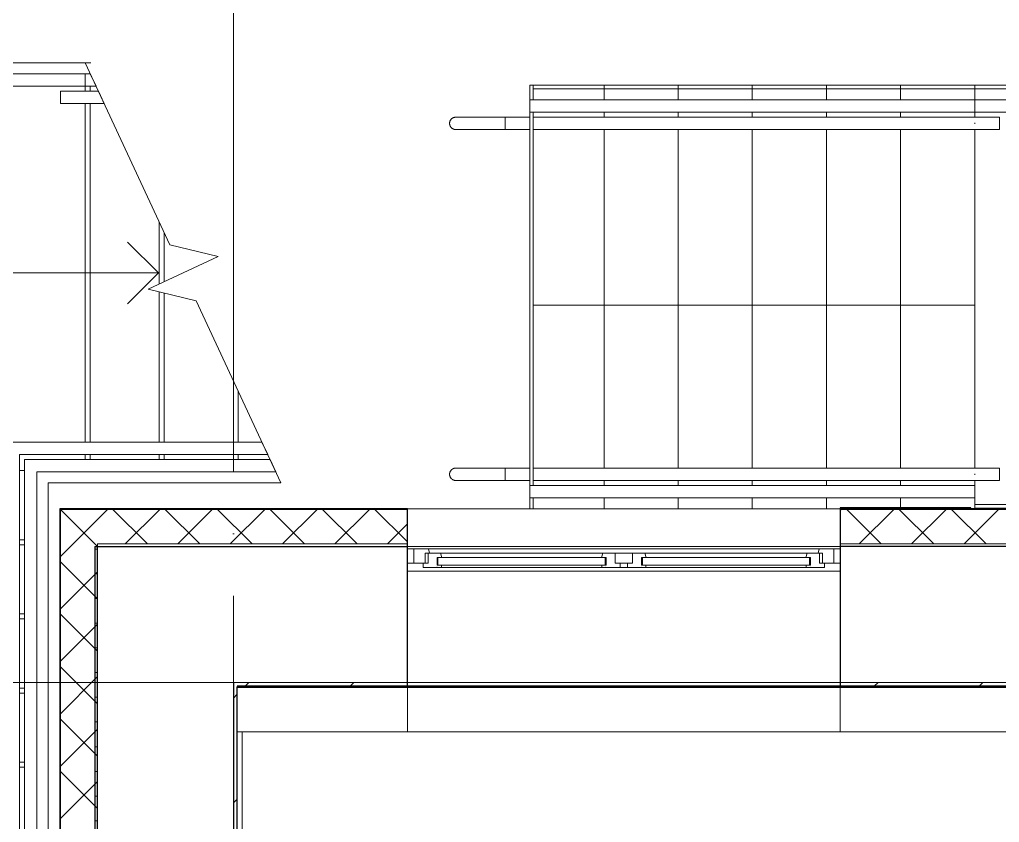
# Model space of a CAD drawing. Header units: millimetres. Extents: x -21010 to 105841, y -18351 to 135084.
# Drawn here: x -6603 to -2638, y 42908 to 46157 of the extents above; entities that cross this region are included whole.
import ezdxf

# ---------------------------------------------------------------- set-up
doc = ezdxf.new("R2010")
doc.units = ezdxf.units.MM
doc.linetypes.add('ADSK_Линия сетки', pattern=[2500, 2000, -250, 0, -250])
for name, color, linetype, lineweight in [('_ Окна', 7, 'Continuous', 9), ('Лестницы', 7, 'Continuous', 9), ('Ограждение', 7, 'Continuous', 9), ('Окна', 7, 'Continuous', 9), ('Оси', 7, 'Continuous', 9), ('Стены внутренние', 7, 'Continuous', 18), ('Стены наружные', 7, 'Continuous', 18), ('Стены штриховка', 7, 'Continuous', 13), ('Стрелки вверх', 7, 'Continuous', 13), ('Узлы', 7, 'Continuous', 18)]:
    doc.layers.add(name, color=color, linetype=linetype, lineweight=lineweight)

# ---------------------------------------------------------------- blocks, each defined once
blk = doc.blocks.new('1 этаж 21082025')
at = {"layer": '_ Окна'}
for p, q in [((730, 540), (705, 540)), ((730, 482), (730, 540)), ((2455, 540), (2430, 540)), ((2430, 540), (2430, 482)), ((705, 482), (730, 482)), ((828, 506), (825, 506)), ((825, 506), (825, 474)), ((1505, 506), (828, 506)), ((828, 506), (828, 474)), ((828, 474), (828, 506)), ((1505, 474), (1505, 506)), ((1505, 506), (1505, 474)), ((1508, 506), (1505, 506)), ((1508, 474), (1508, 506)), ((1655, 506), (1652, 506)), ((1652, 506), (1652, 474)), ((2332, 506), (1655, 506)), ((1655, 506), (1655, 474)), ((1655, 474), (1655, 506)), ((2332, 474), (2332, 506)), ((2332, 506), (2332, 474)), ((2335, 506), (2332, 506)), ((2335, 474), (2335, 506)), ((2430, 482), (2455, 482)), ((825, 474), (828, 474)), ((828, 474), (1505, 474)), ((1505, 474), (1508, 474)), ((1652, 474), (1655, 474)), ((1655, 474), (2332, 474)), ((2332, 474), (2335, 474))]:
    blk.add_line(p, q, dxfattribs=at)
at = {"layer": '_ Окна', "lineweight": 18}
for p, q in [((789.4, 540), (730, 540)), ((730, 540), (730, 482)), ((776, 482), (776, 523)), ((776, 523), (788, 523)), ((788, 523), (788, 482)), ((838.4, 523), (788, 523)), ((794, 523), (789.4, 540)), ((843, 506), (838.4, 523)), ((1494.6, 523), (1490, 506)), ((1545, 523), (1494.6, 523)), ((1545, 482), (1545, 523)), ((1615, 523), (1615, 482)), ((1665.4, 523), (1615, 523)), ((1670, 506), (1665.4, 523)), ((2321.6, 523), (2317, 506)), ((2372, 523), (2321.6, 523)), ((2370.6, 540), (2366, 523)), ((2430, 540), (2370.6, 540)), ((2372, 482), (2372, 523)), ((2372, 523), (2384, 523)), ((2384, 523), (2384, 482)), ((2430, 482), (2430, 540)), ((730, 482), (768, 482)), ((788, 482), (768, 482)), ((768, 482), (768, 465)), ((825, 474), (825, 506)), ((825, 506), (843, 506)), ((1490, 506), (1508, 506)), ((1508, 506), (1508, 474)), ((1565, 482), (1545, 482)), ((1565, 465), (1565, 482)), ((1615, 482), (1595, 482)), ((1595, 482), (1595, 465)), ((1652, 474), (1652, 506)), ((1652, 506), (1670, 506)), ((2317, 506), (2335, 506)), ((2335, 506), (2335, 474)), ((2392, 482), (2372, 482)), ((2392, 465), (2392, 482)), ((2392, 482), (2430, 482)), ((768, 465), (824, 465)), ((824, 465), (825, 466)), ((843, 474), (825, 474)), ((825, 466), (826, 465)), ((826, 465), (840.6, 465)), ((840.6, 465), (843, 474)), ((1508, 474), (1490, 474)), ((1490, 474), (1492.4, 465)), ((1492.4, 465), (1507, 465)), ((1507, 465), (1508, 466)), ((1508, 466), (1509, 465)), ((1509, 465), (1565, 465)), ((1595, 465), (1651, 465)), ((1651, 465), (1652, 466)), ((1670, 474), (1652, 474)), ((1652, 466), (1653, 465)), ((1653, 465), (1667.6, 465)), ((1667.6, 465), (1670, 474)), ((2335, 474), (2317, 474)), ((2317, 474), (2319.4, 465)), ((2319.4, 465), (2334, 465)), ((2334, 465), (2335, 466)), ((2335, 466), (2336, 465)), ((2336, 465), (2392, 465))]:
    blk.add_line(p, q, dxfattribs=at)
at = {"layer": 'Лестницы'}
for p, q in [((-577.4, 2507), (-2450, 2507)), ((-256.5, 1770.3), (-600, 2507)), ((-600, 2412), (-600, 2392)), ((-580, 2412), (-580, 2392)), ((1213, 2402), (1500, 2402)), ((1500, 2402), (1800, 2402)), ((1500, 2402), (1500, 2357)), ((1500, 2402), (1500, 2357)), ((1800, 2402), (2100, 2402)), ((1800, 2402), (1800, 2357)), ((1800, 2402), (1800, 2357)), ((2100, 2402), (2400, 2402)), ((2100, 2402), (2100, 2357)), ((2100, 2402), (2100, 2357)), ((2400, 2402), (2700, 2402)), ((2400, 2402), (2400, 2357)), ((2400, 2402), (2400, 2357)), ((2700, 2402), (3000, 2402)), ((2700, 2402), (2700, 2357)), ((2700, 2402), (2700, 2357)), ((5340, 2402), (3000, 2402)), ((3000, 2402), (3000, 2357)), ((3000, 2402), (3000, 2357)), ((-600, 2342), (-600, 972)), ((-580, 2342), (-580, 972)), ((1500, 2307), (1500, 2287)), ((1500, 2307), (1500, 2287)), ((1800, 2307), (1800, 2287)), ((1800, 2307), (1800, 2287)), ((2100, 2307), (2100, 2287)), ((2100, 2307), (2100, 2287)), ((2400, 2307), (2400, 2287)), ((2400, 2307), (2400, 2287)), ((2700, 2307), (2700, 2287)), ((2700, 2307), (2700, 2287)), ((3000, 2307), (3000, 2287)), ((3000, 2307), (3000, 2287)), ((1500, 2237), (1500, 867)), ((1500, 2237), (1500, 867)), ((1800, 2237), (1800, 867)), ((1800, 2237), (1800, 867)), ((2100, 2237), (2100, 867)), ((2100, 2237), (2100, 867)), ((2400, 2237), (2400, 867)), ((2400, 2237), (2400, 867)), ((2700, 2237), (2700, 867)), ((2700, 2237), (2700, 867)), ((3000, 2237), (3000, 867)), ((3000, 2237), (3000, 867)), ((-300, 1863.6), (-300, 1612.1)), ((-280, 1820.8), (-280, 1621.4)), ((-62, 1723), (-256.5, 1770.3)), ((-345.2, 1591), (-62, 1723)), ((-150.8, 1543.7), (-345.2, 1591)), ((-300, 1580), (-300, 972)), ((-280, 1575.1), (-280, 972)), ((192.7, 807), (-150.8, 1543.7)), ((0, 1220.3), (0, 972)), ((20, 1177.4), (20, 972)), ((-600, 922), (-600, 902)), ((-580, 922), (-580, 902)), ((-300, 922), (-300, 902)), ((-280, 922), (-280, 902)), ((0, 922), (0, 902)), ((20, 922), (20, 902)), ((-865, 857), (-845, 857)), ((-750, 807), (-577.4, 807)), ((-750, -3943), (-750, 807)), ((-577.4, 807), (192.7, 807)), ((1500, 817), (1500, 797)), ((1500, 817), (1500, 797)), ((1800, 817), (1800, 797)), ((1800, 817), (1800, 797)), ((2100, 817), (2100, 797)), ((2100, 817), (2100, 797)), ((2400, 817), (2400, 797)), ((2400, 817), (2400, 797)), ((2700, 817), (2700, 797)), ((2700, 817), (2700, 797)), ((3000, 817), (3000, 797)), ((3000, 817), (3000, 797)), ((1500, 747), (1500, 702)), ((1500, 747), (1500, 702)), ((1800, 747), (1800, 702)), ((1800, 747), (1800, 702)), ((2100, 747), (2100, 702)), ((2100, 747), (2100, 702)), ((2400, 747), (2400, 702)), ((2400, 747), (2400, 702)), ((2700, 747), (2700, 707)), ((2700, 747), (2700, 707)), ((3000, 747), (3000, 719.5)), ((3000, 747), (3000, 719.5)), ((3000, 704.5), (3000, 702)), ((3000, 704.5), (3000, 702)), ((-865, 577), (-845, 577)), ((-865, 557), (-845, 557)), ((-865, 277), (-845, 277)), ((-865, 257), (-845, 257)), ((-865, -23), (-845, -23)), ((-865, -43), (-845, -43)), ((-865, -323), (-845, -323)), ((-865, -343), (-845, -343))]:
    blk.add_line(p, q, dxfattribs=at)
at = {"layer": 'Ограждение'}
for p, q in [((-600, 2462), (-2405.4, 2462)), ((-600, 2412), (-600, 2462)), ((-579, 2462), (-600, 2462)), ((-555.7, 2412), (-579, 2462)), ((-555.7, 2412), (-579, 2462)), ((-600, 2412), (-2355.4, 2412)), ((-700, 2392), (-700, 2342)), ((-700, 2392), (-600, 2392)), ((-555.7, 2412), (-600, 2412)), ((-600, 2392), (-546.4, 2392)), ((-523.1, 2342), (-546.4, 2392)), ((-700, 2342), (-600, 2342)), ((-600, 2342), (-523.1, 2342)), ((1200, 2307), (1200, 2357)), ((3000, 2357), (1200, 2357)), ((3000, 2357), (3000, 2307)), ((5295, 2357), (3000, 2357)), ((3000, 2307), (1200, 2307)), ((3000, 2334.3), (3000, 2329.7)), ((3000, 2307), (5245, 2307)), ((875, 2263), (875.1, 2264)), ((875, 2262), (875, 2263)), ((875, 2261.7), (875, 2262)), ((875, 2260.7), (875, 2261.7)), ((875.1, 2259.7), (875, 2260.7)), ((875.1, 2264), (875.2, 2265)), ((875.2, 2265), (875.3, 2266)), ((875.3, 2266), (875.5, 2267)), ((875.5, 2267), (875.7, 2267.9)), ((875.7, 2267.9), (876, 2268.9)), ((876, 2268.9), (876.3, 2269.9)), ((876.3, 2269.9), (876.6, 2270.8)), ((876.6, 2270.8), (877, 2271.7)), ((877, 2271.7), (877.4, 2272.6)), ((877.4, 2272.6), (877.8, 2273.5)), ((877.8, 2273.5), (878.3, 2274.4)), ((878.3, 2274.4), (878.8, 2275.3)), ((878.8, 2275.3), (879.4, 2276.1)), ((879.4, 2276.1), (879.9, 2276.9)), ((879.9, 2276.9), (880.6, 2277.7)), ((880.6, 2277.7), (881.2, 2278.5)), ((881.2, 2278.5), (881.9, 2279.2)), ((881.9, 2279.2), (882.6, 2279.9)), ((882.6, 2279.9), (883.3, 2280.6)), ((883.3, 2280.6), (884.1, 2281.3)), ((884.1, 2281.3), (884.9, 2281.9)), ((884.9, 2281.9), (885.7, 2282.5)), ((885.7, 2282.5), (886.5, 2283)), ((886.5, 2283), (887.3, 2283.6)), ((887.3, 2283.6), (888.2, 2284)), ((888.2, 2284), (889.1, 2284.5)), ((889.1, 2284.5), (890, 2284.9)), ((890, 2284.9), (890.9, 2285.3)), ((890.9, 2285.3), (891.9, 2285.6)), ((891.9, 2285.6), (892.8, 2286)), ((892.8, 2286), (893.8, 2286.2)), ((893.8, 2286.2), (894.8, 2286.4)), ((894.8, 2286.4), (895.8, 2286.6)), ((895.8, 2286.6), (896.7, 2286.8)), ((896.7, 2286.8), (897.7, 2286.9)), ((897.7, 2286.9), (898.7, 2287)), ((898.7, 2287), (899.7, 2287)), ((899.7, 2287), (900, 2287)), ((900.3, 2287), (900, 2287)), ((900, 2287), (900, 2287)), ((900, 2287), (900.2, 2287)), ((900.2, 2287), (900.6, 2287)), ((900.8, 2287), (900.3, 2287)), ((900.6, 2287), (901.4, 2287)), ((901.7, 2287), (900.8, 2287)), ((901.4, 2287), (902.6, 2287)), ((902.9, 2287), (901.7, 2287)), ((902.6, 2287), (904, 2287)), ((904.4, 2287), (902.9, 2287)), ((904, 2287), (905.7, 2287)), ((906.3, 2287), (904.4, 2287)), ((905.7, 2287), (907.8, 2287)), ((908.4, 2287), (906.3, 2287)), ((907.8, 2287), (910.2, 2287)), ((910.8, 2287), (908.4, 2287)), ((910.2, 2287), (912.8, 2287)), ((913.6, 2287), (910.8, 2287)), ((912.8, 2287), (915.8, 2287)), ((916.6, 2287), (913.6, 2287)), ((915.8, 2287), (919, 2287)), ((920, 2287), (916.6, 2287)), ((919, 2287), (922.6, 2287)), ((923.6, 2287), (920, 2287)), ((922.6, 2287), (926.4, 2287)), ((927.5, 2287), (923.6, 2287)), ((926.4, 2287), (930.5, 2287)), ((931.7, 2287), (927.5, 2287)), ((930.5, 2287), (934.9, 2287)), ((936.2, 2287), (931.7, 2287)), ((934.9, 2287), (939.6, 2287)), ((940.9, 2287), (936.2, 2287)), ((939.6, 2287), (944.5, 2287)), ((945.9, 2287), (940.9, 2287)), ((944.5, 2287), (949.6, 2287)), ((951.1, 2287), (945.9, 2287)), ((949.6, 2287), (955, 2287)), ((956.5, 2287), (951.1, 2287)), ((955, 2287), (960.7, 2287)), ((962.2, 2287), (956.5, 2287)), ((960.7, 2287), (966.5, 2287)), ((968.1, 2287), (962.2, 2287)), ((966.5, 2287), (972.6, 2287)), ((974.2, 2287), (968.1, 2287)), ((972.6, 2287), (978.8, 2287)), ((980.6, 2287), (974.2, 2287)), ((978.8, 2287), (985.3, 2287)), ((987.1, 2287), (980.6, 2287)), ((985.3, 2287), (991.9, 2287)), ((993.8, 2287), (987.1, 2287)), ((991.9, 2287), (998.8, 2287)), ((1000.6, 2287), (993.8, 2287)), ((998.8, 2287), (1005.7, 2287)), ((1007.6, 2287), (1000.6, 2287)), ((1005.7, 2287), (1012.9, 2287)), ((1014.8, 2287), (1007.6, 2287)), ((1012.9, 2287), (1020.1, 2287)), ((1022.1, 2287), (1014.8, 2287)), ((1020.1, 2287), (1027.5, 2287)), ((1029.5, 2287), (1022.1, 2287)), ((1027.5, 2287), (1035, 2287)), ((1037.1, 2287), (1029.5, 2287)), ((1035, 2287), (1042.7, 2287)), ((1044.7, 2287), (1037.1, 2287)), ((1042.7, 2287), (1050.4, 2287)), ((1052.5, 2287), (1044.7, 2287)), ((1050.4, 2287), (1058.2, 2287)), ((1060.3, 2287), (1052.5, 2287)), ((1058.2, 2287), (1066, 2287)), ((1068.1, 2287), (1060.3, 2287)), ((1066, 2287), (1073.9, 2287)), ((1076.1, 2287), (1068.1, 2287)), ((1073.9, 2287), (1081.9, 2287)), ((1084, 2287), (1076.1, 2287)), ((1081.9, 2287), (1089.8, 2287)), ((1092, 2287), (1084, 2287)), ((1089.8, 2287), (1097.8, 2287)), ((1100, 2287), (1092, 2287)), ((1097.8, 2287), (1100, 2287)), ((1200, 2287), (1100, 2287)), ((1100, 2287), (1100, 2237)), ((1100, 2287), (1200, 2287)), ((1100, 2264.3), (1100, 2259.7)), ((1100, 2262), (1100, 2264.3)), ((1100, 2259.7), (1100, 2262)), ((3006.5, 2287), (1213, 2287)), ((1213, 2287), (3000, 2287)), ((3000, 2287), (3100, 2287)), ((3100, 2287), (3006.5, 2287)), ((3100, 2287), (3100, 2237)), ((3100, 2259.7), (3100, 2264.3)), ((3100, 2264.3), (3100, 2262)), ((3100, 2262), (3100, 2259.7)), ((875.2, 2258.7), (875.1, 2259.7)), ((875.4, 2257.8), (875.2, 2258.7)), ((875.6, 2256.8), (875.4, 2257.8)), ((875.8, 2255.8), (875.6, 2256.8)), ((876, 2254.8), (875.8, 2255.8)), ((876.4, 2253.9), (876, 2254.8)), ((876.7, 2252.9), (876.4, 2253.9)), ((877.1, 2252), (876.7, 2252.9)), ((877.5, 2251.1), (877.1, 2252)), ((878, 2250.2), (877.5, 2251.1)), ((878.4, 2249.3), (878, 2250.2)), ((879, 2248.5), (878.4, 2249.3)), ((879.5, 2247.7), (879, 2248.5)), ((880.1, 2246.9), (879.5, 2247.7)), ((880.7, 2246.1), (880.1, 2246.9)), ((881.4, 2245.3), (880.7, 2246.1)), ((882.1, 2244.6), (881.4, 2245.3)), ((882.8, 2243.9), (882.1, 2244.6)), ((883.5, 2243.2), (882.8, 2243.9)), ((884.3, 2242.6), (883.5, 2243.2)), ((885.1, 2241.9), (884.3, 2242.6)), ((885.9, 2241.4), (885.1, 2241.9)), ((886.7, 2240.8), (885.9, 2241.4)), ((887.6, 2240.3), (886.7, 2240.8)), ((888.5, 2239.8), (887.6, 2240.3)), ((889.4, 2239.4), (888.5, 2239.8)), ((890.3, 2239), (889.4, 2239.4)), ((891.2, 2238.6), (890.3, 2239)), ((892.1, 2238.3), (891.2, 2238.6)), ((893.1, 2238), (892.1, 2238.3)), ((894.1, 2237.7), (893.1, 2238)), ((895, 2237.5), (894.1, 2237.7)), ((896, 2237.3), (895, 2237.5)), ((897, 2237.2), (896, 2237.3)), ((898, 2237.1), (897, 2237.2)), ((899, 2237), (898, 2237.1)), ((900, 2237), (899, 2237)), ((900.3, 2237), (900, 2237)), ((900, 2237), (900, 2237)), ((900, 2237), (900.2, 2237)), ((900.2, 2237), (900.6, 2237)), ((900.8, 2237), (900.3, 2237)), ((900.6, 2237), (901.4, 2237)), ((901.7, 2237), (900.8, 2237)), ((901.4, 2237), (902.6, 2237)), ((902.9, 2237), (901.7, 2237)), ((902.6, 2237), (904, 2237)), ((904.4, 2237), (902.9, 2237)), ((904, 2237), (905.7, 2237)), ((906.3, 2237), (904.4, 2237)), ((905.7, 2237), (907.8, 2237)), ((908.4, 2237), (906.3, 2237)), ((907.8, 2237), (910.2, 2237)), ((910.8, 2237), (908.4, 2237)), ((910.2, 2237), (912.8, 2237)), ((913.6, 2237), (910.8, 2237)), ((912.8, 2237), (915.8, 2237)), ((916.6, 2237), (913.6, 2237)), ((915.8, 2237), (919, 2237)), ((920, 2237), (916.6, 2237)), ((919, 2237), (922.6, 2237)), ((923.6, 2237), (920, 2237)), ((922.6, 2237), (926.4, 2237)), ((927.5, 2237), (923.6, 2237)), ((926.4, 2237), (930.5, 2237)), ((931.7, 2237), (927.5, 2237)), ((930.5, 2237), (934.9, 2237)), ((936.2, 2237), (931.7, 2237)), ((934.9, 2237), (939.6, 2237)), ((940.9, 2237), (936.2, 2237)), ((939.6, 2237), (944.5, 2237)), ((945.9, 2237), (940.9, 2237)), ((944.5, 2237), (949.6, 2237)), ((951.1, 2237), (945.9, 2237)), ((949.6, 2237), (955, 2237)), ((956.5, 2237), (951.1, 2237)), ((955, 2237), (960.7, 2237)), ((962.2, 2237), (956.5, 2237)), ((960.7, 2237), (966.5, 2237)), ((968.1, 2237), (962.2, 2237)), ((966.5, 2237), (972.6, 2237)), ((974.2, 2237), (968.1, 2237)), ((972.6, 2237), (978.8, 2237)), ((980.6, 2237), (974.2, 2237)), ((978.8, 2237), (985.3, 2237)), ((987.1, 2237), (980.6, 2237)), ((985.3, 2237), (991.9, 2237)), ((993.8, 2237), (987.1, 2237)), ((991.9, 2237), (998.8, 2237)), ((1000.6, 2237), (993.8, 2237)), ((998.8, 2237), (1005.7, 2237)), ((1007.6, 2237), (1000.6, 2237)), ((1005.7, 2237), (1012.9, 2237)), ((1014.8, 2237), (1007.6, 2237)), ((1012.9, 2237), (1020.1, 2237)), ((1022.1, 2237), (1014.8, 2237)), ((1020.1, 2237), (1027.5, 2237)), ((1029.5, 2237), (1022.1, 2237)), ((1027.5, 2237), (1035, 2237)), ((1037.1, 2237), (1029.5, 2237)), ((1035, 2237), (1042.7, 2237)), ((1044.7, 2237), (1037.1, 2237)), ((1042.7, 2237), (1050.4, 2237)), ((1052.5, 2237), (1044.7, 2237)), ((1050.4, 2237), (1058.2, 2237)), ((1060.3, 2237), (1052.5, 2237)), ((1058.2, 2237), (1066, 2237)), ((1068.1, 2237), (1060.3, 2237)), ((1066, 2237), (1073.9, 2237)), ((1076.1, 2237), (1068.1, 2237)), ((1073.9, 2237), (1081.9, 2237)), ((1084, 2237), (1076.1, 2237)), ((1081.9, 2237), (1089.8, 2237)), ((1092, 2237), (1084, 2237)), ((1089.8, 2237), (1097.8, 2237)), ((1100, 2237), (1092, 2237)), ((1097.8, 2237), (1100, 2237)), ((1100, 2237), (1200, 2237)), ((1100, 2237), (1200, 2237)), ((1213, 2237), (3006.5, 2237)), ((1213, 2237), (3000, 2237)), ((3000, 2237), (3100, 2237)), ((3006.5, 2237), (3100, 2237)), ((-915, 972), (-764.6, 972)), ((-764.6, 972), (115.8, 972)), ((139.1, 922), (115.8, 972)), ((-865, 922), (-764.6, 922)), ((-865, 821.6), (-865, 922)), ((-764.6, 922), (139.1, 922)), ((-845, 902), (-545, 902)), ((-845, 557), (-845, 902)), ((-545, 902), (148.4, 902)), ((171.7, 852), (148.4, 902)), ((171.7, 852), (148.4, 902)), ((-795, 852), (-545, 852)), ((-795, 557), (-795, 852)), ((-545, 852), (171.7, 852)), ((875, 843), (875.1, 844)), ((875, 842), (875, 843)), ((875, 841.7), (875, 842)), ((875, 840.7), (875, 841.7)), ((875.1, 839.7), (875, 840.7)), ((875.1, 844), (875.2, 845)), ((875.2, 838.7), (875.1, 839.7)), ((875.2, 845), (875.3, 846)), ((875.4, 837.8), (875.2, 838.7)), ((875.3, 846), (875.5, 847)), ((875.6, 836.8), (875.4, 837.8)), ((875.5, 847), (875.7, 847.9)), ((875.8, 835.8), (875.6, 836.8)), ((875.7, 847.9), (876, 848.9)), ((876, 834.8), (875.8, 835.8)), ((876, 848.9), (876.3, 849.9)), ((876.4, 833.9), (876, 834.8)), ((876.3, 849.9), (876.6, 850.8)), ((876.7, 832.9), (876.4, 833.9)), ((876.6, 850.8), (877, 851.7)), ((877.1, 832), (876.7, 832.9)), ((877, 851.7), (877.4, 852.6)), ((877.4, 852.6), (877.8, 853.5)), ((877.8, 853.5), (878.3, 854.4)), ((878.3, 854.4), (878.8, 855.3)), ((878.8, 855.3), (879.4, 856.1)), ((879.4, 856.1), (879.9, 856.9)), ((879.9, 856.9), (880.6, 857.7)), ((880.6, 857.7), (881.2, 858.5)), ((881.2, 858.5), (881.9, 859.2)), ((881.9, 859.2), (882.6, 859.9)), ((882.6, 859.9), (883.3, 860.6)), ((883.3, 860.6), (884.1, 861.3)), ((884.1, 861.3), (884.9, 861.9)), ((884.9, 861.9), (885.7, 862.5)), ((885.7, 862.5), (886.5, 863)), ((886.5, 863), (887.3, 863.6)), ((887.3, 863.6), (888.2, 864)), ((888.2, 864), (889.1, 864.5)), ((889.1, 864.5), (890, 864.9)), ((890, 864.9), (890.9, 865.3)), ((890.9, 865.3), (891.9, 865.6)), ((891.9, 865.6), (892.8, 866)), ((892.8, 866), (893.8, 866.2)), ((893.8, 866.2), (894.8, 866.4)), ((894.8, 866.4), (895.8, 866.6)), ((895.8, 866.6), (896.7, 866.8)), ((896.7, 866.8), (897.7, 866.9)), ((897.7, 866.9), (898.7, 867)), ((898.7, 867), (899.7, 867)), ((899.7, 867), (900, 867)), ((900.3, 867), (900, 867)), ((900, 867), (900, 867)), ((900, 867), (900.2, 867)), ((900.2, 867), (900.6, 867)), ((900.8, 867), (900.3, 867)), ((900.6, 867), (901.4, 867)), ((901.7, 867), (900.8, 867)), ((901.4, 867), (902.6, 867)), ((902.9, 867), (901.7, 867)), ((902.6, 867), (904, 867)), ((904.4, 867), (902.9, 867)), ((904, 867), (905.7, 867)), ((906.3, 867), (904.4, 867)), ((905.7, 867), (907.8, 867)), ((908.4, 867), (906.3, 867)), ((907.8, 867), (910.2, 867)), ((910.8, 867), (908.4, 867)), ((910.2, 867), (912.8, 867)), ((913.6, 867), (910.8, 867)), ((912.8, 867), (915.8, 867)), ((916.6, 867), (913.6, 867)), ((915.8, 867), (919, 867)), ((920, 867), (916.6, 867)), ((919, 867), (922.6, 867)), ((923.6, 867), (920, 867)), ((922.6, 867), (926.4, 867)), ((927.5, 867), (923.6, 867)), ((926.4, 867), (930.5, 867)), ((931.7, 867), (927.5, 867)), ((930.5, 867), (934.9, 867)), ((936.2, 867), (931.7, 867)), ((934.9, 867), (939.6, 867)), ((940.9, 867), (936.2, 867)), ((939.6, 867), (944.5, 867)), ((945.9, 867), (940.9, 867)), ((944.5, 867), (949.6, 867)), ((951.1, 867), (945.9, 867)), ((949.6, 867), (955, 867)), ((956.5, 867), (951.1, 867)), ((955, 867), (960.7, 867)), ((962.2, 867), (956.5, 867)), ((960.7, 867), (966.5, 867)), ((968.1, 867), (962.2, 867)), ((966.5, 867), (972.6, 867)), ((974.2, 867), (968.1, 867)), ((972.6, 867), (978.8, 867)), ((980.6, 867), (974.2, 867)), ((978.8, 867), (985.3, 867)), ((987.1, 867), (980.6, 867)), ((985.3, 867), (991.9, 867)), ((993.8, 867), (987.1, 867)), ((991.9, 867), (998.8, 867)), ((1000.6, 867), (993.8, 867)), ((998.8, 867), (1005.7, 867)), ((1007.6, 867), (1000.6, 867)), ((1005.7, 867), (1012.9, 867)), ((1014.8, 867), (1007.6, 867)), ((1012.9, 867), (1020.1, 867)), ((1022.1, 867), (1014.8, 867)), ((1020.1, 867), (1027.5, 867)), ((1029.5, 867), (1022.1, 867)), ((1027.5, 867), (1035, 867)), ((1037.1, 867), (1029.5, 867)), ((1035, 867), (1042.7, 867)), ((1044.7, 867), (1037.1, 867)), ((1042.7, 867), (1050.4, 867)), ((1052.5, 867), (1044.7, 867)), ((1050.4, 867), (1058.2, 867)), ((1060.3, 867), (1052.5, 867)), ((1058.2, 867), (1066, 867)), ((1068.1, 867), (1060.3, 867)), ((1066, 867), (1073.9, 867)), ((1076.1, 867), (1068.1, 867)), ((1073.9, 867), (1081.9, 867)), ((1084, 867), (1076.1, 867)), ((1081.9, 867), (1089.8, 867)), ((1092, 867), (1084, 867)), ((1089.8, 867), (1097.8, 867)), ((1100, 867), (1092, 867)), ((1097.8, 867), (1100, 867)), ((1200, 867), (1100, 867)), ((1100, 867), (1100, 817)), ((1100, 867), (1200, 867)), ((1100, 844.3), (1100, 839.7)), ((1100, 842), (1100, 844.3)), ((1100, 839.7), (1100, 842)), ((3006.5, 867), (1213, 867)), ((1213, 867), (3000, 867)), ((3000, 867), (3100, 867)), ((3100, 867), (3006.5, 867)), ((3100, 867), (3100, 817)), ((3100, 839.7), (3100, 844.3)), ((3100, 844.3), (3100, 842)), ((3100, 842), (3100, 839.7)), ((-865, 557), (-865, 821.6)), ((877.5, 831.1), (877.1, 832)), ((878, 830.2), (877.5, 831.1)), ((878.4, 829.3), (878, 830.2)), ((879, 828.5), (878.4, 829.3)), ((879.5, 827.7), (879, 828.5)), ((880.1, 826.9), (879.5, 827.7)), ((880.7, 826.1), (880.1, 826.9)), ((881.4, 825.3), (880.7, 826.1)), ((882.1, 824.6), (881.4, 825.3)), ((882.8, 823.9), (882.1, 824.6)), ((883.5, 823.2), (882.8, 823.9)), ((884.3, 822.6), (883.5, 823.2)), ((885.1, 821.9), (884.3, 822.6)), ((885.9, 821.4), (885.1, 821.9)), ((886.7, 820.8), (885.9, 821.4)), ((887.6, 820.3), (886.7, 820.8)), ((888.5, 819.8), (887.6, 820.3)), ((889.4, 819.4), (888.5, 819.8)), ((890.3, 819), (889.4, 819.4)), ((891.2, 818.6), (890.3, 819)), ((892.1, 818.3), (891.2, 818.6)), ((893.1, 818), (892.1, 818.3)), ((894.1, 817.7), (893.1, 818)), ((895, 817.5), (894.1, 817.7)), ((896, 817.3), (895, 817.5)), ((897, 817.2), (896, 817.3)), ((898, 817.1), (897, 817.2)), ((899, 817), (898, 817.1)), ((900, 817), (899, 817)), ((900.3, 817), (900, 817)), ((900, 817), (900, 817)), ((900, 817), (900.2, 817)), ((900.2, 817), (900.6, 817)), ((900.8, 817), (900.3, 817)), ((900.6, 817), (901.4, 817)), ((901.7, 817), (900.8, 817)), ((901.4, 817), (902.6, 817)), ((902.9, 817), (901.7, 817)), ((902.6, 817), (904, 817)), ((904.4, 817), (902.9, 817)), ((904, 817), (905.7, 817)), ((906.3, 817), (904.4, 817)), ((905.7, 817), (907.8, 817)), ((908.4, 817), (906.3, 817)), ((907.8, 817), (910.2, 817)), ((910.8, 817), (908.4, 817)), ((910.2, 817), (912.8, 817)), ((913.6, 817), (910.8, 817)), ((912.8, 817), (915.8, 817)), ((916.6, 817), (913.6, 817)), ((915.8, 817), (919, 817)), ((920, 817), (916.6, 817)), ((919, 817), (922.6, 817)), ((923.6, 817), (920, 817)), ((922.6, 817), (926.4, 817)), ((927.5, 817), (923.6, 817)), ((926.4, 817), (930.5, 817)), ((931.7, 817), (927.5, 817)), ((930.5, 817), (934.9, 817)), ((936.2, 817), (931.7, 817)), ((934.9, 817), (939.6, 817)), ((940.9, 817), (936.2, 817)), ((939.6, 817), (944.5, 817)), ((945.9, 817), (940.9, 817)), ((944.5, 817), (949.6, 817)), ((951.1, 817), (945.9, 817)), ((949.6, 817), (955, 817)), ((956.5, 817), (951.1, 817)), ((955, 817), (960.7, 817)), ((962.2, 817), (956.5, 817)), ((960.7, 817), (966.5, 817)), ((968.1, 817), (962.2, 817)), ((966.5, 817), (972.6, 817)), ((974.2, 817), (968.1, 817)), ((972.6, 817), (978.8, 817)), ((980.6, 817), (974.2, 817)), ((978.8, 817), (985.3, 817)), ((987.1, 817), (980.6, 817)), ((985.3, 817), (991.9, 817)), ((993.8, 817), (987.1, 817)), ((991.9, 817), (998.8, 817)), ((1000.6, 817), (993.8, 817)), ((998.8, 817), (1005.7, 817)), ((1007.6, 817), (1000.6, 817)), ((1005.7, 817), (1012.9, 817)), ((1014.8, 817), (1007.6, 817)), ((1012.9, 817), (1020.1, 817)), ((1022.1, 817), (1014.8, 817)), ((1020.1, 817), (1027.5, 817)), ((1029.5, 817), (1022.1, 817)), ((1027.5, 817), (1035, 817)), ((1037.1, 817), (1029.5, 817)), ((1035, 817), (1042.7, 817)), ((1044.7, 817), (1037.1, 817)), ((1042.7, 817), (1050.4, 817)), ((1052.5, 817), (1044.7, 817)), ((1050.4, 817), (1058.2, 817)), ((1060.3, 817), (1052.5, 817)), ((1058.2, 817), (1066, 817)), ((1068.1, 817), (1060.3, 817)), ((1066, 817), (1073.9, 817)), ((1076.1, 817), (1068.1, 817)), ((1073.9, 817), (1081.9, 817)), ((1084, 817), (1076.1, 817)), ((1081.9, 817), (1089.8, 817)), ((1092, 817), (1084, 817)), ((1089.8, 817), (1097.8, 817)), ((1100, 817), (1092, 817)), ((1097.8, 817), (1100, 817)), ((1100, 817), (1200, 817)), ((1100, 817), (1200, 817)), ((1200, 747), (1200, 797)), ((3000, 797), (1200, 797)), ((1213, 817), (3006.5, 817)), ((1213, 817), (3000, 817)), ((3000, 817), (3100, 817)), ((3000, 797), (3000, 747)), ((3006.5, 817), (3100, 817)), ((3000, 747), (1200, 747)), ((-865, -3943), (-865, 557)), ((-845, -3943), (-845, 557)), ((-795, -3943), (-795, 557)), ((2455, 450), (705, 450)), ((705, 450), (2455, 450)), ((2455, 0), (705, 0)), ((705, -200), (705, -20)), ((705, -200), (705, -20)), ((2455, -20), (2455, -200)), ((2455, -20), (2455, -200)), ((3545, -200), (15, -200)), ((35, -5515), (35, -200)), ((2455, -200), (705, -200)), ((705, -200), (2455, -200))]:
    blk.add_line(p, q, dxfattribs=at)
for points in [[(3000, 2260), (3000, 2260.6), (3000, 2262), (3000, 2263.4), (3000, 2264)], [(3000, 840), (3000, 840.6), (3000, 842), (3000, 843.4), (3000, 844)]]:
    blk.add_open_spline(points, degree=3, dxfattribs=at)
at = {"layer": 'Окна'}
for p, q in [((2370.6, 540), (789.4, 540)), ((1494.6, 523), (838.4, 523)), ((1545, 523), (1615, 523)), ((2321.6, 523), (1665.4, 523)), ((1565, 482), (1595, 482)), ((824, 465), (826, 465)), ((840.6, 465), (1492.4, 465)), ((1507, 465), (1509, 465)), ((1595, 465), (1565, 465)), ((1651, 465), (1653, 465)), ((1667.6, 465), (2319.4, 465)), ((2334, 465), (2336, 465))]:
    blk.add_line(p, q, dxfattribs=at)
at = {"layer": 'Оси', "linetype": 'ADSK_Линия сетки'}
for p, q in [((0, 5350.6), (0, -14846.4)), ((58165, 0), (-14072.3, 0))]:
    blk.add_line(p, q, dxfattribs=at)
at = {"layer": 'Стены внутренние', "lineweight": 30}
for p, q in [((-702, 702), (-702, -12102)), ((705, 702), (-702, 702)), ((705, 560), (705, 702)), ((3545, 702), (2455, 702)), ((2455, 702), (2455, 560)), ((705, 0), (705, 550)), ((3545, 550), (2455, 550)), ((2455, 550), (2455, 0))]:
    blk.add_line(p, q, dxfattribs=at)
at = {"layer": 'Стены внутренние', "linetype": 'Continuous', "lineweight": 9}
for p, q in [((-550, 550), (-700, 700)), ((-550, 659.6), (-509.6, 700)), ((-347.9, 560), (-487.9, 700)), ((-437.4, 560), (-297.4, 700)), ((-135.8, 560), (-275.8, 700)), ((-247, 700), (-248.2, 702)), ((-225.3, 560), (-85.3, 700)), ((76.4, 560), (-63.6, 700)), ((-12.4, 700), (-13.5, 702)), ((-13.2, 560), (126.8, 700)), ((288.5, 560), (148.5, 700)), ((199, 560), (339, 700)), ((500.6, 560), (360.6, 700)), ((411.1, 560), (551.1, 700)), ((482.8, 702), (481.8, 700.3)), ((703, 569.8), (572.8, 700)), ((574.2, 700), (573, 702)), ((2457, 696.7), (2460.3, 700)), ((2622, 560), (2482, 700)), ((2532.4, 560), (2672.4, 700)), ((2834.1, 560), (2694.1, 700)), ((2744.6, 560), (2884.6, 700)), ((3046.2, 560), (2906.2, 700)), ((2956.7, 560), (3096.7, 700)), ((-700, 509.6), (-550, 659.6)), ((623.2, 560), (703, 639.8)), ((-700, 482.1), (-702, 478.6)), ((-550, 337.8), (-700, 487.8)), ((-700, 297.4), (-550, 447.4)), ((-550, 125.7), (-700, 275.7)), ((-700, 85.3), (-550, 235.3)), ((-700, 62.3), (-702, 65.6)), ((-550, -86.4), (-700, 63.6)), ((-700, -126.8), (-550, 23.2)), ((-700, -127.5), (-702, -131)), ((-700, -141), (-702, -137.6)), ((-550, -298.6), (-700, -148.6)), ((-700, -339), (-550, -189)), ((-550, -510.7), (-700, -360.7)), ((-700, -551.1), (-550, -401.1))]:
    blk.add_line(p, q, dxfattribs=at)
at = {"layer": 'Стены внутренние'}
for p, q in [((705, 702), (2455, 702)), ((705, 550), (2455, 550)), ((0, 0), (705, 0)), ((5245, 0), (2455, 0))]:
    blk.add_line(p, q, dxfattribs=at)
at = {"layer": 'Стены наружные'}
for p, q in [((1200, 2357), (1200, 2417)), ((1200, 2417), (5355, 2417)), ((1213, 2417), (1213, 2357)), ((5340, 2402), (1213, 2402)), ((1500, 2402), (1500, 2417)), ((1800, 2402), (1800, 2417)), ((2100, 2402), (2100, 2417)), ((2400, 2402), (2400, 2417)), ((2700, 2402), (2700, 2417)), ((3000, 2417), (3000, 2402)), ((1200, 797), (1200, 2307)), ((1213, 2307), (1213, 797)), ((1200, 702), (1200, 747)), ((1213, 747), (1213, 702)), ((3000, 719.5), (3540, 719.5)), ((3000, 719.5), (3000, 704.5)), ((3540, 704.5), (3000, 704.5)), ((705, 0), (0, 0)), ((3545, 0), (2455, 0))]:
    blk.add_line(p, q, dxfattribs=at)
at = {"layer": 'Стены наружные', "lineweight": 30}
for p, q in [((2985, 707), (2455, 707)), ((2455, 707), (2455, 702)), ((2455, 702), (2985, 702)), ((2985, 702), (2985, 707)), ((705, 550), (705, 560)), ((2455, 560), (2455, 550)), ((-560, 550), (705, 550)), ((-560, 550), (-560, -11950)), ((-550, -11950), (-550, 550)), ((0, 0), (0, -11300)), ((705, -15), (705, 0)), ((2455, 0), (2455, -15)), ((3545, -15), (15, -15)), ((15, -5535), (15, -20)), ((15, -20), (3545, -20))]:
    blk.add_line(p, q, dxfattribs=at)
at = {"layer": 'Стены наружные', "linetype": 'Continuous', "lineweight": 9}
for p, q in [((-550, 539.7), (-560, 539.7)), ((-550, 439.7), (-560, 439.7)), ((-550, 339.7), (-560, 339.7)), ((-550, 239.7), (-560, 239.7)), ((-550, 139.7), (-560, 139.7)), ((-550, 39.7), (-560, 39.7)), ((48.2, -15), (63.2, 0)), ((472.5, -15), (487.5, 0)), ((2593.8, -15), (2608.8, 0)), ((3018.1, -15), (3033.1, 0)), ((-550, -60.3), (-560, -60.3)), ((0, -63.2), (15, -48.2)), ((-550, -160.3), (-560, -160.3)), ((-550, -260.3), (-560, -260.3)), ((-550, -360.3), (-560, -360.3)), ((-550, -460.3), (-560, -460.3)), ((0, -487.5), (15, -472.5)), ((-550, -560.3), (-560, -560.3))]:
    blk.add_line(p, q, dxfattribs=at)
at = {"layer": 'Стены штриховка'}
for p, q in [((703, 700), (-702, 700)), ((-700, -12102), (-700, 702)), ((703, 700), (703, 560)), ((3543, 700), (2457, 700)), ((2457, 560), (2457, 700)), ((-550, 560), (705, 560)), ((-550, 560), (-550, 550)), ((2455, 560), (3545, 560)), ((15, -15), (15, -20))]:
    blk.add_line(p, q, dxfattribs=at)
at = {"layer": 'Стрелки вверх'}
for p, q in [((-303.6, 1657), (-428.6, 1782)), ((-1600, 1657), (-600, 1657)), ((-600, 1657), (-303.6, 1657)), ((-303.6, 1657), (-428.6, 1532))]:
    blk.add_line(p, q, dxfattribs=at)
at = {"layer": 'Узлы'}
blk.add_line((1213, 1526), (3000, 1526), dxfattribs=at)

msp = doc.modelspace()

# ---------------------------------------------------------------- block references
msp.add_blockref('1 этаж 21082025', (-5738, 43475))

doc.saveas('drawing.dxf')
